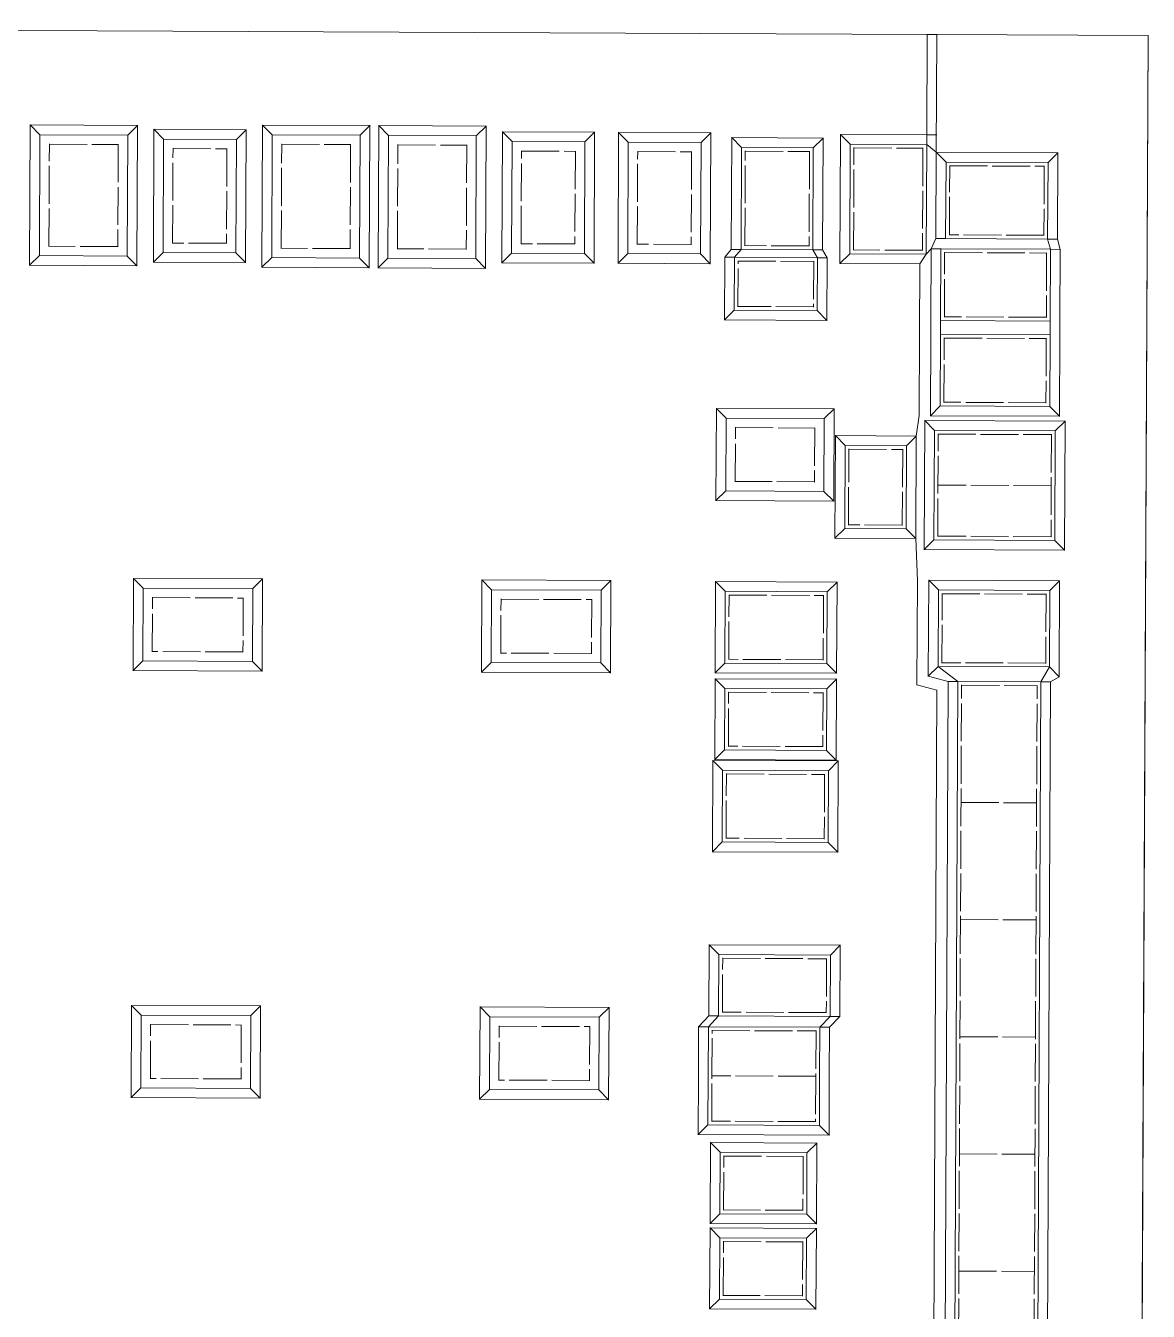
# Model space of a CAD drawing. Header units: metres. Extents: x 241585 to 241700, y 1156640 to 1156774.
# Drawn here: x 241640.2 to 241699.6, y 1156706 to 1156774 of the extents above; entities that cross this region are included whole.
import ezdxf

# ---------------------------------------------------------------- set-up
doc = ezdxf.new("R2010")
doc.units = ezdxf.units.M
doc.linetypes.add('DASHED', pattern=[2.25, 2, -0.25])
doc.layers.add('Velddata', color=7, linetype='Continuous')

# ---------------------------------------------------------------- blocks, each defined once
blk = doc.blocks.new('INVISIBLE')
at = {"color": 0, "linetype": 'Continuous', "lineweight": 9}
for p, q in [((-0.0125, 0), (0.0125, 0)), ((0, -0.0125), (0, 0.0125))]:
    blk.add_line(p, q, dxfattribs=at)

msp = doc.modelspace()

# ---------------------------------------------------------------- linework, layer by layer
at = {"layer": 'Velddata', "color": 1, "linetype": 'Continuous', "lineweight": 0}
for p, q in [((241687.937, 1156773.566, 29.43), (241640.003, 1156773.787, 29.43)), ((241687.913, 1156768.266, 29.43), (241687.937, 1156773.566, 29.43)), ((241687.937, 1156773.566, 29.43), (241688.447, 1156773.564, 28.23)), ((241688.418, 1156767.339, 28.23), (241688.447, 1156773.564, 28.23)), ((241688.447, 1156773.564, 28.23), (241699.627, 1156773.512, 28.23)), ((241699.627, 1156773.512, 28.23), (241699.2, 1156680.78, 28.23)), ((241687.91, 1156767.751, 28.4), (241687.913, 1156768.266, 29.43)), ((241687.913, 1156768.266, 29.43), (241688.423, 1156768.264, 28.23)), ((241687.91, 1156767.751, 28.4), (241688.418, 1156767.339, 28.23)), ((241687.884, 1156761.951, 28.4), (241687.541, 1156761.438, 29.43)), ((241687.524, 1156757.713, 29.43), (241687.541, 1156761.438, 29.43)), ((241687.504, 1156753.398, 29.43), (241687.524, 1156757.713, 29.43)), ((241687.504, 1156753.398, 29.43), (241687.354, 1156752.319, 29.43)), ((241687.414, 1156744.647, 29.43), (241687.329, 1156746.889, 29.43)), ((241687.389, 1156739.153, 29.43), (241687.414, 1156744.647, 29.43)), ((241688.437, 1156738.868, 29.43), (241687.389, 1156739.153, 29.43)), ((241688.258, 1156699.964, 29.43), (241688.437, 1156738.868, 29.43))]:
    msp.add_line(p, q, dxfattribs=at)
at = {"layer": 'Velddata', "color": 5, "linetype": 'Continuous', "lineweight": 0}
for p, q in [((241640.415, 1156761.355, 29.43), (241640.45, 1156768.785, 29.43)), ((241640.45, 1156768.785, 29.43), (241640.962, 1156768.268, 28.4)), ((241640.45, 1156768.785, 29.43), (241646.13, 1156768.759, 29.43)), ((241645.612, 1156768.246, 28.4), (241646.13, 1156768.759, 29.43)), ((241646.13, 1156768.759, 29.43), (241646.095, 1156761.329, 29.43)), ((241652.715, 1156761.248, 29.43), (241652.75, 1156768.778, 29.43)), ((241653.262, 1156768.261, 28.4), (241652.75, 1156768.778, 29.43)), ((241652.75, 1156768.778, 29.43), (241658.43, 1156768.752, 29.43)), ((241657.912, 1156768.24, 28.4), (241658.43, 1156768.752, 29.43)), ((241658.43, 1156768.752, 29.43), (241658.395, 1156761.222, 29.43)), ((241640.933, 1156761.868, 28.4), (241640.962, 1156768.268, 28.4)), ((241640.962, 1156768.268, 28.4), (241645.612, 1156768.246, 28.4)), ((241645.612, 1156768.246, 28.4), (241645.583, 1156761.846, 28.4)), ((241646.966, 1156761.525, 29.43), (241646.999, 1156768.555, 29.43)), ((241646.999, 1156768.555, 29.43), (241647.511, 1156768.037, 28.4)), ((241646.999, 1156768.555, 29.43), (241651.879, 1156768.532, 29.43)), ((241651.361, 1156768.02, 28.4), (241651.879, 1156768.532, 29.43)), ((241651.879, 1156768.532, 29.43), (241651.846, 1156761.502, 29.43)), ((241653.232, 1156761.761, 28.4), (241653.262, 1156768.261, 28.4)), ((241653.262, 1156768.261, 28.4), (241657.912, 1156768.24, 28.4)), ((241657.912, 1156768.24, 28.4), (241657.882, 1156761.74, 28.4)), ((241658.865, 1156761.22, 29.43), (241658.9, 1156768.75, 29.43)), ((241658.9, 1156768.75, 29.43), (241659.412, 1156768.233, 28.4)), ((241658.9, 1156768.75, 29.43), (241664.58, 1156768.724, 29.43)), ((241659.382, 1156761.733, 28.4), (241659.412, 1156768.233, 28.4)), ((241659.412, 1156768.233, 28.4), (241664.062, 1156768.211, 28.4)), ((241664.062, 1156768.211, 28.4), (241664.032, 1156761.711, 28.4)), ((241664.062, 1156768.211, 28.4), (241664.58, 1156768.724, 29.43)), ((241664.58, 1156768.724, 29.43), (241664.545, 1156761.194, 29.43)), ((241665.416, 1156761.49, 29.43), (241665.448, 1156768.42, 29.43)), ((241665.961, 1156767.902, 28.4), (241665.448, 1156768.42, 29.43)), ((241665.448, 1156768.42, 29.43), (241670.328, 1156768.397, 29.43)), ((241669.811, 1156767.885, 28.4), (241670.328, 1156768.397, 29.43)), ((241670.328, 1156768.397, 29.43), (241670.296, 1156761.467, 29.43)), ((241671.566, 1156761.462, 29.43), (241671.598, 1156768.391, 29.43)), ((241671.598, 1156768.391, 29.43), (241672.111, 1156767.874, 28.4)), ((241671.598, 1156768.391, 29.43), (241676.478, 1156768.369, 29.43)), ((241675.961, 1156767.856, 28.4), (241676.478, 1156768.369, 29.43)), ((241676.478, 1156768.369, 29.43), (241676.446, 1156761.439, 29.43)), ((241677.565, 1156762.199, 29.43), (241677.592, 1156768.114, 29.43)), ((241677.592, 1156768.114, 29.43), (241678.105, 1156767.597, 28.4)), ((241677.592, 1156768.114, 29.43), (241682.422, 1156768.092, 29.43)), ((241681.904, 1156767.579, 28.4), (241682.422, 1156768.092, 29.43)), ((241682.422, 1156768.092, 29.43), (241682.395, 1156762.177, 29.43)), ((241683.316, 1156761.457, 29.43), (241683.348, 1156768.287, 29.43)), ((241683.348, 1156768.287, 29.43), (241683.86, 1156767.77, 28.4)), ((241683.348, 1156768.287, 29.43), (241687.913, 1156768.266, 29.43)), ((241647.484, 1156762.037, 28.4), (241647.511, 1156768.037, 28.4)), ((241647.511, 1156768.037, 28.4), (241651.361, 1156768.02, 28.4)), ((241651.361, 1156768.02, 28.4), (241651.334, 1156762.02, 28.4)), ((241665.934, 1156762.003, 28.4), (241665.961, 1156767.902, 28.4)), ((241665.961, 1156767.902, 28.4), (241669.811, 1156767.885, 28.4)), ((241669.811, 1156767.885, 28.4), (241669.784, 1156761.985, 28.4)), ((241672.084, 1156761.974, 28.4), (241672.111, 1156767.874, 28.4)), ((241672.111, 1156767.874, 28.4), (241675.961, 1156767.856, 28.4)), ((241675.961, 1156767.856, 28.4), (241675.934, 1156761.956, 28.4)), ((241678.08, 1156762.197, 28.4), (241678.105, 1156767.597, 28.4)), ((241678.105, 1156767.597, 28.4), (241681.904, 1156767.579, 28.4)), ((241681.904, 1156767.579, 28.4), (241681.88, 1156762.179, 28.4)), ((241683.834, 1156761.97, 28.4), (241683.86, 1156767.77, 28.4)), ((241683.86, 1156767.77, 28.4), (241687.91, 1156767.751, 28.4)), ((241687.91, 1156767.751, 28.4), (241687.884, 1156761.951, 28.4)), ((241688.397, 1156762.774, 28.23), (241688.418, 1156767.339, 28.23)), ((241688.418, 1156767.339, 28.23), (241688.931, 1156766.822, 27.2)), ((241688.418, 1156767.339, 28.23), (241694.848, 1156767.309, 28.23)), ((241688.912, 1156762.772, 27.2), (241688.931, 1156766.822, 27.2)), ((241688.931, 1156766.822, 27.2), (241694.331, 1156766.797, 27.2)), ((241694.331, 1156766.797, 27.2), (241694.312, 1156762.747, 27.2)), ((241694.331, 1156766.797, 27.2), (241694.848, 1156767.309, 28.23)), ((241694.848, 1156767.309, 28.23), (241694.827, 1156762.744, 28.23)), ((241688.145, 1156762.23, 28.23), (241688.397, 1156762.774, 28.23)), ((241688.397, 1156762.774, 28.23), (241688.912, 1156762.772, 27.2)), ((241694.312, 1156762.747, 27.2), (241688.912, 1156762.772, 27.2)), ((241694.312, 1156762.747, 27.2), (241694.46, 1156762.201, 27.2)), ((241694.312, 1156762.747, 27.2), (241694.827, 1156762.744, 28.23)), ((241694.827, 1156762.744, 28.23), (241694.975, 1156762.199, 28.23)), ((241646.966, 1156761.525, 29.43), (241647.484, 1156762.037, 28.4)), ((241651.334, 1156762.02, 28.4), (241647.484, 1156762.037, 28.4)), ((241651.334, 1156762.02, 28.4), (241651.846, 1156761.502, 29.43)), ((241665.416, 1156761.49, 29.43), (241665.934, 1156762.003, 28.4)), ((241669.784, 1156761.985, 28.4), (241665.934, 1156762.003, 28.4)), ((241669.784, 1156761.985, 28.4), (241670.296, 1156761.467, 29.43)), ((241671.566, 1156761.462, 29.43), (241672.084, 1156761.974, 28.4)), ((241675.934, 1156761.956, 28.4), (241672.084, 1156761.974, 28.4)), ((241675.934, 1156761.956, 28.4), (241676.446, 1156761.439, 29.43)), ((241677.213, 1156761.781, 29.43), (241677.565, 1156762.199, 29.43)), ((241677.565, 1156762.199, 29.43), (241678.08, 1156762.197, 28.4)), ((241677.728, 1156761.778, 28.4), (241678.08, 1156762.197, 28.4)), ((241681.88, 1156762.179, 28.4), (241678.08, 1156762.197, 28.4)), ((241681.88, 1156762.179, 28.4), (241682.128, 1156761.758, 28.4)), ((241681.88, 1156762.179, 28.4), (241682.395, 1156762.177, 29.43)), ((241682.395, 1156762.177, 29.43), (241682.643, 1156761.756, 29.43)), ((241683.316, 1156761.457, 29.43), (241683.834, 1156761.97, 28.4)), ((241687.884, 1156761.951, 28.4), (241683.834, 1156761.97, 28.4)), ((241687.884, 1156761.951, 28.4), (241688.145, 1156762.23, 28.23)), ((241688.127, 1156758.43, 28.23), (241688.145, 1156762.23, 28.23)), ((241688.145, 1156762.23, 28.23), (241688.66, 1156762.228, 27.2)), ((241688.642, 1156758.428, 27.2), (241688.66, 1156762.228, 27.2)), ((241688.66, 1156762.228, 27.2), (241694.46, 1156762.201, 27.2)), ((241694.46, 1156762.201, 27.2), (241694.442, 1156758.401, 27.2)), ((241694.46, 1156762.201, 27.2), (241694.975, 1156762.199, 28.23)), ((241694.975, 1156762.199, 28.23), (241694.957, 1156758.399, 28.23)), ((241640.415, 1156761.355, 29.43), (241640.933, 1156761.868, 28.4)), ((241646.095, 1156761.329, 29.43), (241640.415, 1156761.355, 29.43)), ((241645.583, 1156761.846, 28.4), (241640.933, 1156761.868, 28.4)), ((241645.583, 1156761.846, 28.4), (241646.095, 1156761.329, 29.43)), ((241651.846, 1156761.502, 29.43), (241646.966, 1156761.525, 29.43)), ((241652.715, 1156761.248, 29.43), (241653.232, 1156761.761, 28.4)), ((241657.882, 1156761.74, 28.4), (241653.232, 1156761.761, 28.4)), ((241658.395, 1156761.222, 29.43), (241657.882, 1156761.74, 28.4)), ((241658.865, 1156761.22, 29.43), (241659.382, 1156761.733, 28.4)), ((241664.032, 1156761.711, 28.4), (241659.382, 1156761.733, 28.4)), ((241664.032, 1156761.711, 28.4), (241664.545, 1156761.194, 29.43)), ((241670.296, 1156761.467, 29.43), (241665.416, 1156761.49, 29.43)), ((241676.446, 1156761.439, 29.43), (241671.566, 1156761.462, 29.43)), ((241677.197, 1156758.466, 29.43), (241677.213, 1156761.781, 29.43)), ((241677.213, 1156761.781, 29.43), (241677.728, 1156761.778, 28.4)), ((241677.715, 1156758.978, 28.4), (241677.728, 1156761.778, 28.4)), ((241677.728, 1156761.778, 28.4), (241682.128, 1156761.758, 28.4)), ((241682.128, 1156761.758, 28.4), (241682.115, 1156758.958, 28.4)), ((241682.128, 1156761.758, 28.4), (241682.643, 1156761.756, 29.43)), ((241682.643, 1156761.756, 29.43), (241682.627, 1156758.441, 29.43)), ((241687.541, 1156761.438, 29.43), (241683.316, 1156761.457, 29.43)), ((241658.395, 1156761.222, 29.43), (241652.715, 1156761.248, 29.43)), ((241664.545, 1156761.194, 29.43), (241658.865, 1156761.22, 29.43)), ((241677.197, 1156758.466, 29.43), (241677.715, 1156758.978, 28.4)), ((241682.115, 1156758.958, 28.4), (241677.715, 1156758.978, 28.4)), ((241682.115, 1156758.958, 28.4), (241682.627, 1156758.441, 29.43)), ((241682.627, 1156758.441, 29.43), (241677.197, 1156758.466, 29.43)), ((241688.127, 1156758.43, 28.23), (241688.124, 1156757.71, 28.23)), ((241688.642, 1156758.428, 27.2), (241688.639, 1156757.708, 27.2)), ((241694.442, 1156758.401, 27.2), (241688.642, 1156758.428, 27.2)), ((241694.442, 1156758.401, 27.2), (241694.439, 1156757.681, 27.2)), ((241694.954, 1156757.679, 28.23), (241694.957, 1156758.399, 28.23)), ((241688.104, 1156753.395, 28.23), (241688.124, 1156757.71, 28.23)), ((241688.622, 1156753.908, 27.2), (241688.639, 1156757.708, 27.2)), ((241688.639, 1156757.708, 27.2), (241694.439, 1156757.681, 27.2)), ((241694.439, 1156757.681, 27.2), (241694.422, 1156753.881, 27.2)), ((241694.954, 1156757.679, 28.23), (241694.934, 1156753.364, 28.23)), ((241676.753, 1156748.903, 29.43), (241676.776, 1156753.782, 29.43)), ((241677.289, 1156753.265, 28.4), (241676.776, 1156753.782, 29.43)), ((241676.776, 1156753.782, 29.43), (241683.006, 1156753.754, 29.43)), ((241688.104, 1156753.395, 28.23), (241688.622, 1156753.908, 27.2)), ((241694.422, 1156753.881, 27.2), (241688.622, 1156753.908, 27.2)), ((241694.934, 1156753.364, 28.23), (241694.422, 1156753.881, 27.2)), ((241677.271, 1156749.415, 28.4), (241677.289, 1156753.265, 28.4)), ((241677.289, 1156753.265, 28.4), (241682.488, 1156753.241, 28.4)), ((241682.488, 1156753.241, 28.4), (241682.471, 1156749.391, 28.4)), ((241683.006, 1156753.754, 29.43), (241682.488, 1156753.241, 28.4)), ((241683.006, 1156753.754, 29.43), (241682.983, 1156748.874, 29.43)), ((241687.772, 1156746.307, 28.23), (241687.803, 1156753.137, 28.23)), ((241688.316, 1156752.619, 27.2), (241687.803, 1156753.137, 28.23)), ((241687.803, 1156753.137, 28.23), (241695.233, 1156753.103, 28.23)), ((241694.934, 1156753.364, 28.23), (241688.104, 1156753.395, 28.23)), ((241694.716, 1156752.59, 27.2), (241695.233, 1156753.103, 28.23)), ((241695.233, 1156753.103, 28.23), (241695.202, 1156746.273, 28.23)), ((241688.289, 1156746.819, 27.2), (241688.316, 1156752.619, 27.2)), ((241688.316, 1156752.619, 27.2), (241694.716, 1156752.59, 27.2)), ((241694.716, 1156752.59, 27.2), (241694.689, 1156746.79, 27.2)), ((241683.049, 1156746.909, 29.43), (241683.074, 1156752.338, 29.43)), ((241683.074, 1156752.338, 29.43), (241683.587, 1156751.821, 28.4)), ((241683.074, 1156752.338, 29.43), (241687.354, 1156752.319, 29.43)), ((241683.567, 1156747.421, 28.4), (241683.587, 1156751.821, 28.4)), ((241683.587, 1156751.821, 28.4), (241686.837, 1156751.806, 28.4)), ((241686.837, 1156751.806, 28.4), (241686.817, 1156747.406, 28.4)), ((241686.837, 1156751.806, 28.4), (241687.354, 1156752.319, 29.43)), ((241687.354, 1156752.319, 29.43), (241687.329, 1156746.889, 29.43)), ((241676.753, 1156748.903, 29.43), (241677.271, 1156749.415, 28.4)), ((241682.471, 1156749.391, 28.4), (241677.271, 1156749.415, 28.4)), ((241682.471, 1156749.391, 28.4), (241682.983, 1156748.874, 29.43)), ((241682.983, 1156748.874, 29.43), (241676.753, 1156748.903, 29.43)), ((241683.049, 1156746.909, 29.43), (241683.567, 1156747.421, 28.4)), ((241686.817, 1156747.406, 28.4), (241683.567, 1156747.421, 28.4)), ((241686.817, 1156747.406, 28.4), (241687.329, 1156746.889, 29.43)), ((241687.329, 1156746.889, 29.43), (241683.049, 1156746.909, 29.43)), ((241687.772, 1156746.307, 28.23), (241688.289, 1156746.819, 27.2)), ((241695.202, 1156746.273, 28.23), (241687.772, 1156746.307, 28.23)), ((241694.689, 1156746.79, 27.2), (241688.289, 1156746.819, 27.2)), ((241694.689, 1156746.79, 27.2), (241695.202, 1156746.273, 28.23)), ((241645.892, 1156739.905, 29.43), (241645.914, 1156744.784, 29.43)), ((241645.914, 1156744.784, 29.43), (241646.427, 1156744.267, 28.4)), ((241645.914, 1156744.784, 29.43), (241652.744, 1156744.753, 29.43)), ((241646.409, 1156740.417, 28.4), (241646.427, 1156744.267, 28.4)), ((241646.427, 1156744.267, 28.4), (241652.227, 1156744.24, 28.4)), ((241652.227, 1156744.24, 28.4), (241652.744, 1156744.753, 29.43)), ((241652.744, 1156744.753, 29.43), (241652.722, 1156739.873, 29.43)), ((241664.341, 1156739.82, 29.43), (241664.364, 1156744.7, 29.43)), ((241664.364, 1156744.7, 29.43), (241664.877, 1156744.182, 28.4)), ((241664.364, 1156744.7, 29.43), (241671.194, 1156744.668, 29.43)), ((241670.677, 1156744.155, 28.4), (241671.194, 1156744.668, 29.43)), ((241671.194, 1156744.668, 29.43), (241671.171, 1156739.788, 29.43)), ((241676.711, 1156739.788, 29.43), (241676.734, 1156744.618, 29.43)), ((241677.246, 1156744.1, 28.4), (241676.734, 1156744.618, 29.43)), ((241676.734, 1156744.618, 29.43), (241683.164, 1156744.588, 29.43)), ((241682.646, 1156744.075, 28.4), (241683.164, 1156744.588, 29.43)), ((241683.164, 1156744.588, 29.43), (241683.141, 1156739.758, 29.43)), ((241687.991, 1156739.611, 28.23), (241688.014, 1156744.691, 28.23)), ((241688.527, 1156744.173, 27.2), (241688.014, 1156744.691, 28.23)), ((241688.014, 1156744.691, 28.23), (241694.944, 1156744.659, 28.23)), ((241694.427, 1156744.146, 27.2), (241694.944, 1156744.659, 28.23)), ((241694.944, 1156744.659, 28.23), (241694.921, 1156739.579, 28.23)), ((241652.227, 1156744.24, 28.4), (241652.209, 1156740.39, 28.4)), ((241664.859, 1156740.332, 28.4), (241664.877, 1156744.182, 28.4)), ((241664.877, 1156744.182, 28.4), (241670.677, 1156744.155, 28.4)), ((241670.677, 1156744.155, 28.4), (241670.659, 1156740.306, 28.4)), ((241677.229, 1156740.3, 28.4), (241677.246, 1156744.1, 28.4)), ((241677.246, 1156744.1, 28.4), (241682.646, 1156744.075, 28.4)), ((241682.646, 1156744.075, 28.4), (241682.629, 1156740.275, 28.4)), ((241688.508, 1156740.123, 27.2), (241688.527, 1156744.173, 27.2)), ((241688.527, 1156744.173, 27.2), (241694.427, 1156744.146, 27.2)), ((241694.427, 1156744.146, 27.2), (241694.408, 1156740.096, 27.2)), ((241645.892, 1156739.905, 29.43), (241646.409, 1156740.417, 28.4)), ((241652.209, 1156740.39, 28.4), (241646.409, 1156740.417, 28.4)), ((241652.209, 1156740.39, 28.4), (241652.722, 1156739.873, 29.43)), ((241664.341, 1156739.82, 29.43), (241664.859, 1156740.332, 28.4)), ((241670.659, 1156740.306, 28.4), (241664.859, 1156740.332, 28.4)), ((241670.659, 1156740.306, 28.4), (241671.171, 1156739.788, 29.43)), ((241676.711, 1156739.788, 29.43), (241677.229, 1156740.3, 28.4)), ((241682.629, 1156740.275, 28.4), (241677.229, 1156740.3, 28.4)), ((241682.629, 1156740.275, 28.4), (241683.141, 1156739.758, 29.43)), ((241652.722, 1156739.873, 29.43), (241645.892, 1156739.905, 29.43)), ((241671.171, 1156739.788, 29.43), (241664.341, 1156739.82, 29.43)), ((241683.141, 1156739.758, 29.43), (241676.711, 1156739.788, 29.43)), ((241687.991, 1156739.611, 28.23), (241688.508, 1156740.123, 27.2)), ((241687.991, 1156739.611, 28.23), (241689.039, 1156739.326, 28.23)), ((241694.408, 1156740.096, 27.2), (241688.508, 1156740.123, 27.2)), ((241688.508, 1156740.123, 27.2), (241689.554, 1156739.324, 27.2)), ((241693.954, 1156739.303, 27.2), (241694.408, 1156740.096, 27.2)), ((241694.408, 1156740.096, 27.2), (241694.921, 1156739.579, 28.23)), ((241694.469, 1156739.301, 28.23), (241694.921, 1156739.579, 28.23)), ((241676.69, 1156735.193, 29.43), (241676.71, 1156739.473, 29.43)), ((241677.223, 1156738.955, 28.4), (241676.71, 1156739.473, 29.43)), ((241676.71, 1156739.473, 29.43), (241683.14, 1156739.443, 29.43)), ((241677.208, 1156735.705, 28.4), (241677.223, 1156738.955, 28.4)), ((241677.223, 1156738.955, 28.4), (241682.623, 1156738.93, 28.4)), ((241682.623, 1156738.93, 28.4), (241682.608, 1156735.68, 28.4)), ((241682.623, 1156738.93, 28.4), (241683.14, 1156739.443, 29.43)), ((241683.14, 1156739.443, 29.43), (241683.12, 1156735.163, 29.43)), ((241688.835, 1156694.956, 28.23), (241689.039, 1156739.326, 28.23)), ((241689.039, 1156739.326, 28.23), (241689.554, 1156739.324, 27.2)), ((241689.353, 1156695.469, 27.2), (241689.554, 1156739.324, 27.2)), ((241689.554, 1156739.324, 27.2), (241693.954, 1156739.303, 27.2)), ((241693.954, 1156739.303, 27.2), (241693.752, 1156695.449, 27.2)), ((241693.954, 1156739.303, 27.2), (241694.469, 1156739.301, 28.23)), ((241694.469, 1156739.301, 28.23), (241694.265, 1156694.931, 28.23)), ((241676.69, 1156735.193, 29.43), (241677.208, 1156735.705, 28.4)), ((241682.608, 1156735.68, 28.4), (241677.208, 1156735.705, 28.4)), ((241682.608, 1156735.68, 28.4), (241683.12, 1156735.163, 29.43)), ((241676.568, 1156730.318, 29.43), (241676.59, 1156735.148, 29.43)), ((241677.103, 1156734.631, 28.4), (241676.59, 1156735.148, 29.43)), ((241676.59, 1156735.148, 29.43), (241683.22, 1156735.118, 29.43)), ((241683.12, 1156735.163, 29.43), (241676.69, 1156735.193, 29.43)), ((241682.703, 1156734.605, 28.4), (241683.22, 1156735.118, 29.43)), ((241683.22, 1156735.118, 29.43), (241683.198, 1156730.288, 29.43)), ((241677.085, 1156730.831, 28.4), (241677.103, 1156734.631, 28.4)), ((241677.103, 1156734.631, 28.4), (241682.703, 1156734.605, 28.4)), ((241682.703, 1156734.605, 28.4), (241682.685, 1156730.805, 28.4)), ((241676.568, 1156730.318, 29.43), (241677.085, 1156730.831, 28.4)), ((241682.685, 1156730.805, 28.4), (241677.085, 1156730.831, 28.4)), ((241682.685, 1156730.805, 28.4), (241683.198, 1156730.288, 29.43)), ((241683.198, 1156730.288, 29.43), (241676.568, 1156730.318, 29.43)), ((241676.378, 1156721.629, 29.43), (241676.395, 1156725.394, 29.43)), ((241676.395, 1156725.394, 29.43), (241676.908, 1156724.877, 28.4)), ((241676.395, 1156725.394, 29.43), (241683.325, 1156725.362, 29.43)), ((241682.808, 1156724.849, 28.4), (241683.325, 1156725.362, 29.43)), ((241683.325, 1156725.362, 29.43), (241683.308, 1156721.597, 29.43)), ((241676.893, 1156721.627, 28.4), (241676.908, 1156724.877, 28.4)), ((241676.908, 1156724.877, 28.4), (241682.808, 1156724.849, 28.4)), ((241682.808, 1156724.849, 28.4), (241682.793, 1156721.599, 28.4)), ((241645.788, 1156717.305, 29.43), (241645.81, 1156722.185, 29.43)), ((241645.81, 1156722.185, 29.43), (241646.323, 1156721.667, 28.4)), ((241645.81, 1156722.185, 29.43), (241652.64, 1156722.153, 29.43)), ((241652.123, 1156721.641, 28.4), (241652.64, 1156722.153, 29.43)), ((241652.64, 1156722.153, 29.43), (241652.618, 1156717.273, 29.43)), ((241664.237, 1156717.22, 29.43), (241664.26, 1156722.1, 29.43)), ((241664.26, 1156722.1, 29.43), (241664.773, 1156721.582, 28.4)), ((241664.26, 1156722.1, 29.43), (241671.09, 1156722.068, 29.43)), ((241670.572, 1156721.556, 28.4), (241671.09, 1156722.068, 29.43)), ((241671.09, 1156722.068, 29.43), (241671.067, 1156717.188, 29.43)), ((241646.305, 1156717.817, 28.4), (241646.323, 1156721.667, 28.4)), ((241646.323, 1156721.667, 28.4), (241652.123, 1156721.641, 28.4)), ((241652.123, 1156721.641, 28.4), (241652.105, 1156717.791, 28.4)), ((241664.755, 1156717.732, 28.4), (241664.773, 1156721.582, 28.4)), ((241664.773, 1156721.582, 28.4), (241670.572, 1156721.556, 28.4)), ((241670.572, 1156721.556, 28.4), (241670.555, 1156717.706, 28.4)), ((241675.835, 1156721.056, 29.43), (241676.378, 1156721.629, 29.43)), ((241676.35, 1156721.054, 28.4), (241676.893, 1156721.627, 28.4)), ((241676.893, 1156721.627, 28.4), (241676.378, 1156721.629, 29.43)), ((241682.793, 1156721.599, 28.4), (241676.893, 1156721.627, 28.4)), ((241682.25, 1156721.027, 28.4), (241682.793, 1156721.599, 28.4)), ((241682.765, 1156721.025, 29.43), (241683.308, 1156721.597, 29.43)), ((241682.793, 1156721.599, 28.4), (241683.308, 1156721.597, 29.43)), ((241675.823, 1156718.457, 29.43), (241675.835, 1156721.056, 29.43)), ((241676.35, 1156721.054, 28.4), (241675.835, 1156721.056, 29.43)), ((241676.338, 1156718.454, 28.4), (241676.35, 1156721.054, 28.4)), ((241676.35, 1156721.054, 28.4), (241682.25, 1156721.027, 28.4)), ((241682.25, 1156721.027, 28.4), (241682.238, 1156718.427, 28.4)), ((241682.25, 1156721.027, 28.4), (241682.765, 1156721.025, 29.43)), ((241682.765, 1156721.025, 29.43), (241682.753, 1156718.425, 29.43)), ((241675.809, 1156715.342, 29.43), (241675.823, 1156718.457, 29.43)), ((241676.326, 1156715.854, 28.4), (241676.338, 1156718.454, 28.4)), ((241682.238, 1156718.427, 28.4), (241682.226, 1156715.827, 28.4)), ((241682.753, 1156718.425, 29.43), (241682.739, 1156715.31, 29.43)), ((241645.788, 1156717.305, 29.43), (241646.305, 1156717.817, 28.4)), ((241652.105, 1156717.791, 28.4), (241646.305, 1156717.817, 28.4)), ((241652.105, 1156717.791, 28.4), (241652.618, 1156717.273, 29.43)), ((241664.237, 1156717.22, 29.43), (241664.755, 1156717.732, 28.4)), ((241670.555, 1156717.706, 28.4), (241664.755, 1156717.732, 28.4)), ((241652.618, 1156717.273, 29.43), (241645.788, 1156717.305, 29.43)), ((241671.067, 1156717.188, 29.43), (241664.237, 1156717.22, 29.43)), ((241670.555, 1156717.706, 28.4), (241671.067, 1156717.188, 29.43)), ((241675.809, 1156715.342, 29.43), (241676.326, 1156715.854, 28.4)), ((241682.226, 1156715.827, 28.4), (241676.326, 1156715.854, 28.4)), ((241682.739, 1156715.31, 29.43), (241682.226, 1156715.827, 28.4)), ((241682.739, 1156715.31, 29.43), (241675.809, 1156715.342, 29.43)), ((241676.437, 1156710.644, 29.43), (241676.457, 1156714.924, 29.43)), ((241676.97, 1156714.406, 28.4), (241676.457, 1156714.924, 29.43)), ((241676.457, 1156714.924, 29.43), (241682.087, 1156714.898, 29.43)), ((241676.955, 1156711.156, 28.4), (241676.97, 1156714.406, 28.4)), ((241676.97, 1156714.406, 28.4), (241681.57, 1156714.385, 28.4)), ((241681.57, 1156714.385, 28.4), (241681.555, 1156711.135, 28.4)), ((241681.57, 1156714.385, 28.4), (241682.087, 1156714.898, 29.43)), ((241682.087, 1156714.898, 29.43), (241682.067, 1156710.618, 29.43)), ((241676.437, 1156710.644, 29.43), (241676.955, 1156711.156, 28.4)), ((241681.555, 1156711.135, 28.4), (241676.955, 1156711.156, 28.4)), ((241681.555, 1156711.135, 28.4), (241682.067, 1156710.618, 29.43)), ((241676.416, 1156706.124, 29.43), (241676.436, 1156710.404, 29.43)), ((241676.949, 1156709.886, 28.4), (241676.436, 1156710.404, 29.43)), ((241676.436, 1156710.404, 29.43), (241682.066, 1156710.378, 29.43)), ((241682.067, 1156710.618, 29.43), (241676.437, 1156710.644, 29.43)), ((241682.066, 1156710.378, 29.43), (241681.549, 1156709.865, 28.4)), ((241682.066, 1156710.378, 29.43), (241682.046, 1156706.098, 29.43)), ((241676.934, 1156706.636, 28.4), (241676.949, 1156709.886, 28.4)), ((241676.949, 1156709.886, 28.4), (241681.549, 1156709.865, 28.4)), ((241681.549, 1156709.865, 28.4), (241681.534, 1156706.615, 28.4)), ((241676.416, 1156706.124, 29.43), (241676.934, 1156706.636, 28.4)), ((241681.534, 1156706.615, 28.4), (241676.934, 1156706.636, 28.4)), ((241681.534, 1156706.615, 28.4), (241682.046, 1156706.098, 29.43)), ((241682.046, 1156706.098, 29.43), (241676.416, 1156706.124, 29.43))]:
    msp.add_line(p, q, dxfattribs=at)
at = {"layer": 'Velddata', "color": 6, "linetype": 'DASHED', "lineweight": 0}
for p, q in [((241641.435, 1156762.365, 28.4), (241641.46, 1156767.765, 28.4)), ((241641.46, 1156767.765, 28.4), (241645.11, 1156767.748, 28.4)), ((241645.11, 1156767.748, 28.4), (241645.085, 1156762.348, 28.4)), ((241647.986, 1156762.535, 28.4), (241648.009, 1156767.535, 28.4)), ((241648.009, 1156767.535, 28.4), (241650.859, 1156767.522, 28.4)), ((241650.859, 1156767.522, 28.4), (241650.836, 1156762.522, 28.4)), ((241653.735, 1156762.259, 28.4), (241653.76, 1156767.759, 28.4)), ((241653.76, 1156767.759, 28.4), (241657.41, 1156767.742, 28.4)), ((241657.41, 1156767.742, 28.4), (241657.385, 1156762.242, 28.4)), ((241659.885, 1156762.23, 28.4), (241659.91, 1156767.73, 28.4)), ((241659.91, 1156767.73, 28.4), (241663.56, 1156767.713, 28.4)), ((241663.56, 1156767.713, 28.4), (241663.535, 1156762.214, 28.4)), ((241666.436, 1156762.5, 28.4), (241666.458, 1156767.4, 28.4)), ((241666.458, 1156767.4, 28.4), (241669.308, 1156767.387, 28.4)), ((241678.281, 1156762.396, 28.4), (241678.304, 1156767.396, 28.4)), ((241678.304, 1156767.396, 28.4), (241681.704, 1156767.38, 28.4)), ((241684.035, 1156762.169, 28.4), (241684.059, 1156767.569, 28.4)), ((241684.059, 1156767.569, 28.4), (241687.709, 1156767.552, 28.4)), ((241687.709, 1156767.552, 28.4), (241687.685, 1156762.152, 28.4)), ((241669.308, 1156767.387, 28.4), (241669.286, 1156762.487, 28.4)), ((241672.586, 1156762.472, 28.4), (241672.608, 1156767.372, 28.4)), ((241672.608, 1156767.372, 28.4), (241675.458, 1156767.359, 28.4)), ((241675.458, 1156767.359, 28.4), (241675.436, 1156762.459, 28.4)), ((241681.704, 1156767.38, 28.4), (241681.681, 1156762.38, 28.4)), ((241689.113, 1156762.971, 27.2), (241689.13, 1156766.621, 27.2)), ((241689.13, 1156766.621, 27.2), (241694.13, 1156766.598, 27.2)), ((241694.13, 1156766.598, 27.2), (241694.113, 1156762.948, 27.2)), ((241694.113, 1156762.948, 27.2), (241689.113, 1156762.971, 27.2)), ((241645.085, 1156762.348, 28.4), (241641.435, 1156762.365, 28.4)), ((241650.836, 1156762.522, 28.4), (241647.986, 1156762.535, 28.4)), ((241657.385, 1156762.242, 28.4), (241653.735, 1156762.259, 28.4)), ((241663.535, 1156762.214, 28.4), (241659.885, 1156762.23, 28.4)), ((241669.286, 1156762.487, 28.4), (241666.436, 1156762.5, 28.4)), ((241675.436, 1156762.459, 28.4), (241672.586, 1156762.472, 28.4)), ((241681.681, 1156762.38, 28.4), (241678.281, 1156762.396, 28.4)), ((241687.685, 1156762.152, 28.4), (241684.035, 1156762.169, 28.4)), ((241688.843, 1156758.627, 27.2), (241688.859, 1156762.027, 27.2)), ((241688.859, 1156762.027, 27.2), (241694.259, 1156762.002, 27.2)), ((241694.259, 1156762.002, 27.2), (241694.243, 1156758.602, 27.2)), ((241677.916, 1156759.177, 28.4), (241677.927, 1156761.577, 28.4)), ((241677.927, 1156761.577, 28.4), (241681.927, 1156761.559, 28.4)), ((241681.927, 1156761.559, 28.4), (241681.916, 1156759.159, 28.4)), ((241681.916, 1156759.159, 28.4), (241677.916, 1156759.177, 28.4)), ((241694.243, 1156758.602, 27.2), (241688.843, 1156758.627, 27.2)), ((241688.823, 1156754.107, 27.2), (241688.838, 1156757.507, 27.2)), ((241688.838, 1156757.507, 27.2), (241694.238, 1156757.482, 27.2)), ((241694.238, 1156757.482, 27.2), (241694.222, 1156754.082, 27.2)), ((241694.222, 1156754.082, 27.2), (241688.823, 1156754.107, 27.2)), ((241677.773, 1156749.913, 28.4), (241677.786, 1156752.763, 28.4)), ((241677.786, 1156752.763, 28.4), (241681.986, 1156752.743, 28.4)), ((241681.986, 1156752.743, 28.4), (241681.973, 1156749.894, 28.4)), ((241688.49, 1156747.018, 27.2), (241688.515, 1156752.418, 27.2)), ((241688.515, 1156752.418, 27.2), (241694.515, 1156752.391, 27.2)), ((241694.515, 1156752.391, 27.2), (241694.49, 1156746.991, 27.2)), ((241683.768, 1156747.62, 28.4), (241683.786, 1156751.62, 28.4)), ((241683.786, 1156751.62, 28.4), (241686.636, 1156751.607, 28.4)), ((241686.636, 1156751.607, 28.4), (241686.618, 1156747.607, 28.4)), ((241681.973, 1156749.894, 28.4), (241677.773, 1156749.913, 28.4)), ((241694.502, 1156749.691, 27.2), (241688.502, 1156749.718, 27.2)), ((241686.618, 1156747.607, 28.4), (241683.768, 1156747.62, 28.4)), ((241694.49, 1156746.991, 27.2), (241688.49, 1156747.018, 27.2)), ((241646.911, 1156740.915, 28.4), (241646.924, 1156743.765, 28.4)), ((241646.924, 1156743.765, 28.4), (241651.724, 1156743.743, 28.4)), ((241651.724, 1156743.743, 28.4), (241651.711, 1156740.893, 28.4)), ((241665.361, 1156740.83, 28.4), (241665.374, 1156743.68, 28.4)), ((241665.374, 1156743.68, 28.4), (241670.174, 1156743.658, 28.4)), ((241670.174, 1156743.658, 28.4), (241670.161, 1156740.808, 28.4)), ((241677.43, 1156740.499, 28.4), (241677.445, 1156743.899, 28.4)), ((241677.445, 1156743.899, 28.4), (241682.445, 1156743.876, 28.4)), ((241682.445, 1156743.876, 28.4), (241682.43, 1156740.476, 28.4)), ((241688.709, 1156740.322, 27.2), (241688.726, 1156743.972, 27.2)), ((241688.726, 1156743.972, 27.2), (241694.226, 1156743.947, 27.2)), ((241694.226, 1156743.947, 27.2), (241694.209, 1156740.297, 27.2)), ((241651.711, 1156740.893, 28.4), (241646.911, 1156740.915, 28.4)), ((241670.161, 1156740.808, 28.4), (241665.361, 1156740.83, 28.4)), ((241682.43, 1156740.476, 28.4), (241677.43, 1156740.499, 28.4)), ((241694.209, 1156740.297, 27.2), (241688.709, 1156740.322, 27.2)), ((241689.553, 1156695.668, 27.2), (241689.754, 1156739.123, 27.2)), ((241689.754, 1156739.123, 27.2), (241693.754, 1156739.104, 27.2)), ((241693.553, 1156695.65, 27.2), (241693.754, 1156739.104, 27.2)), ((241677.409, 1156735.904, 28.4), (241677.422, 1156738.754, 28.4)), ((241677.422, 1156738.754, 28.4), (241682.422, 1156738.731, 28.4)), ((241682.422, 1156738.731, 28.4), (241682.409, 1156735.881, 28.4)), ((241682.409, 1156735.881, 28.4), (241677.409, 1156735.904, 28.4)), ((241677.286, 1156731.03, 28.4), (241677.302, 1156734.43, 28.4)), ((241677.302, 1156734.43, 28.4), (241682.502, 1156734.406, 28.4)), ((241682.502, 1156734.406, 28.4), (241682.486, 1156731.006, 28.4)), ((241689.725, 1156732.923, 27.2), (241693.725, 1156732.904, 27.2)), ((241682.486, 1156731.006, 28.4), (241677.286, 1156731.03, 28.4)), ((241689.696, 1156726.723, 27.2), (241693.696, 1156726.704, 27.2)), ((241677.094, 1156721.826, 28.4), (241677.107, 1156724.676, 28.4)), ((241677.107, 1156724.676, 28.4), (241682.607, 1156724.65, 28.4)), ((241682.607, 1156724.65, 28.4), (241682.594, 1156721.8, 28.4)), ((241682.594, 1156721.8, 28.4), (241677.094, 1156721.826, 28.4)), ((241646.807, 1156718.315, 28.4), (241646.82, 1156721.165, 28.4)), ((241646.82, 1156721.165, 28.4), (241651.62, 1156721.143, 28.4)), ((241651.62, 1156721.143, 28.4), (241651.607, 1156718.293, 28.4)), ((241665.257, 1156718.23, 28.4), (241665.27, 1156721.08, 28.4)), ((241665.27, 1156721.08, 28.4), (241670.07, 1156721.058, 28.4)), ((241670.07, 1156721.058, 28.4), (241670.057, 1156718.208, 28.4)), ((241676.538, 1156718.453, 28.4), (241676.549, 1156720.853, 28.4)), ((241676.549, 1156720.853, 28.4), (241682.049, 1156720.828, 28.4)), ((241682.049, 1156720.828, 28.4), (241682.038, 1156718.428, 28.4)), ((241689.668, 1156720.523, 27.2), (241693.668, 1156720.504, 27.2)), ((241676.527, 1156716.053, 28.4), (241676.538, 1156718.453, 28.4)), ((241682.038, 1156718.428, 28.4), (241676.538, 1156718.453, 28.4)), ((241682.038, 1156718.428, 28.4), (241682.027, 1156716.028, 28.4)), ((241651.607, 1156718.293, 28.4), (241646.807, 1156718.315, 28.4)), ((241670.057, 1156718.208, 28.4), (241665.257, 1156718.23, 28.4)), ((241682.027, 1156716.028, 28.4), (241676.527, 1156716.053, 28.4)), ((241689.639, 1156714.323, 27.2), (241693.639, 1156714.304, 27.2)), ((241677.156, 1156711.355, 28.4), (241677.169, 1156714.205, 28.4)), ((241677.169, 1156714.205, 28.4), (241681.369, 1156714.186, 28.4)), ((241681.369, 1156714.186, 28.4), (241681.356, 1156711.336, 28.4)), ((241681.356, 1156711.336, 28.4), (241677.156, 1156711.355, 28.4)), ((241677.135, 1156706.835, 28.4), (241677.148, 1156709.685, 28.4)), ((241677.148, 1156709.685, 28.4), (241681.348, 1156709.666, 28.4)), ((241681.348, 1156709.666, 28.4), (241681.335, 1156706.816, 28.4)), ((241689.611, 1156708.123, 27.2), (241693.611, 1156708.104, 27.2)), ((241681.335, 1156706.816, 28.4), (241677.135, 1156706.835, 28.4))]:
    msp.add_line(p, q, dxfattribs=at)
at = {"layer": 'Velddata', "color": 7, "linetype": 'Continuous', "lineweight": 5}
msp.add_polyline3d([(241585.848, 1156774.036, 29.43), (241640.003, 1156773.787, 29.43), (241687.937, 1156773.566, 29.43), (241688.447, 1156773.564, 29.43), (241699.627, 1156773.512, 29.43), (241699.2, 1156680.78, 29.43), (241585.229, 1156639.644, 29.43), (241585.302, 1156655.388, 29.43), (241585.305, 1156655.988, 29.43), (241585.484, 1156694.982, 29.43), (241585.848, 1156774.036, 29.43)], close=True, dxfattribs=at)

# ---------------------------------------------------------------- block references
at = {"layer": 'Velddata', "color": 1, "linetype": 'Continuous', "lineweight": 9}
for p in [(241687.937, 1156773.566, 29.43), (241688.447, 1156773.564, 28.23), (241699.627, 1156773.512, 28.23), (241688.423, 1156768.264, 28.23), (241688.145, 1156762.23, 28.23), (241687.524, 1156757.713, 29.43), (241687.504, 1156753.398, 29.43), (241687.414, 1156744.647, 29.43), (241687.389, 1156739.153, 29.43), (241688.437, 1156738.868, 29.43)]:
    msp.add_blockref('INVISIBLE', p, dxfattribs=at)
at = {"layer": 'Velddata', "color": 5, "linetype": 'Continuous', "lineweight": 9}
for p in [(241640.45, 1156768.785, 29.43), (241646.13, 1156768.759, 29.43), (241652.75, 1156768.778, 29.43), (241658.43, 1156768.752, 29.43), (241658.9, 1156768.75, 29.43), (241640.962, 1156768.268, 28.4), (241645.612, 1156768.246, 28.4), (241646.999, 1156768.555, 29.43), (241651.879, 1156768.532, 29.43), (241653.262, 1156768.261, 28.4), (241657.912, 1156768.24, 28.4), (241659.412, 1156768.233, 28.4), (241664.062, 1156768.211, 28.4), (241664.58, 1156768.724, 29.43), (241665.448, 1156768.42, 29.43), (241670.328, 1156768.397, 29.43), (241671.598, 1156768.391, 29.43), (241676.478, 1156768.369, 29.43), (241677.592, 1156768.114, 29.43), (241682.422, 1156768.092, 29.43), (241683.348, 1156768.287, 29.43), (241687.913, 1156768.266, 29.43), (241647.511, 1156768.037, 28.4), (241651.361, 1156768.02, 28.4), (241665.961, 1156767.902, 28.4), (241669.811, 1156767.885, 28.4), (241672.111, 1156767.874, 28.4), (241675.961, 1156767.856, 28.4), (241678.105, 1156767.597, 28.4), (241681.904, 1156767.579, 28.4), (241683.86, 1156767.77, 28.4), (241687.91, 1156767.751, 28.4), (241688.418, 1156767.339, 28.23), (241688.931, 1156766.822, 27.2), (241694.331, 1156766.797, 27.2), (241694.848, 1156767.309, 28.23), (241688.397, 1156762.774, 28.23), (241688.912, 1156762.772, 27.2), (241694.312, 1156762.747, 27.2), (241694.827, 1156762.744, 28.23), (241647.484, 1156762.037, 28.4), (241651.334, 1156762.02, 28.4), (241665.934, 1156762.003, 28.4), (241669.784, 1156761.985, 28.4), (241672.084, 1156761.974, 28.4), (241675.934, 1156761.956, 28.4), (241677.565, 1156762.199, 29.43), (241678.08, 1156762.197, 28.4), (241681.88, 1156762.179, 28.4), (241682.395, 1156762.177, 29.43), (241683.834, 1156761.97, 28.4), (241687.884, 1156761.951, 28.4), (241688.66, 1156762.228, 27.2), (241694.46, 1156762.201, 27.2), (241694.975, 1156762.199, 28.23), (241640.415, 1156761.355, 29.43), (241640.933, 1156761.868, 28.4), (241645.583, 1156761.846, 28.4), (241646.095, 1156761.329, 29.43), (241646.966, 1156761.525, 29.43), (241651.846, 1156761.502, 29.43), (241653.232, 1156761.761, 28.4), (241657.882, 1156761.74, 28.4), (241659.382, 1156761.733, 28.4), (241664.032, 1156761.711, 28.4), (241665.416, 1156761.49, 29.43), (241670.296, 1156761.467, 29.43), (241671.566, 1156761.462, 29.43), (241676.446, 1156761.439, 29.43), (241677.213, 1156761.781, 29.43), (241677.728, 1156761.778, 28.4), (241682.128, 1156761.758, 28.4), (241682.643, 1156761.756, 29.43), (241683.316, 1156761.457, 29.43), (241687.541, 1156761.438, 29.43), (241652.715, 1156761.248, 29.43), (241658.395, 1156761.222, 29.43), (241658.865, 1156761.22, 29.43), (241664.545, 1156761.194, 29.43), (241677.715, 1156758.978, 28.4), (241682.115, 1156758.958, 28.4), (241677.197, 1156758.466, 29.43), (241682.627, 1156758.441, 29.43), (241688.127, 1156758.43, 28.23), (241688.642, 1156758.428, 27.2), (241694.442, 1156758.401, 27.2), (241694.957, 1156758.399, 28.23), (241688.124, 1156757.71, 28.23), (241688.639, 1156757.708, 27.2), (241694.439, 1156757.681, 27.2), (241694.954, 1156757.679, 28.23), (241676.776, 1156753.782, 29.43), (241688.622, 1156753.908, 27.2), (241694.422, 1156753.881, 27.2), (241677.289, 1156753.265, 28.4), (241682.488, 1156753.241, 28.4), (241683.006, 1156753.754, 29.43), (241687.803, 1156753.137, 28.23), (241688.104, 1156753.395, 28.23), (241694.934, 1156753.364, 28.23), (241695.233, 1156753.103, 28.23), (241688.316, 1156752.619, 27.2), (241694.716, 1156752.59, 27.2), (241683.074, 1156752.338, 29.43), (241683.587, 1156751.821, 28.4), (241686.837, 1156751.806, 28.4), (241687.354, 1156752.319, 29.43), (241677.271, 1156749.415, 28.4), (241682.471, 1156749.391, 28.4), (241676.753, 1156748.903, 29.43), (241682.983, 1156748.874, 29.43), (241683.567, 1156747.421, 28.4), (241686.817, 1156747.406, 28.4), (241683.049, 1156746.909, 29.43), (241687.329, 1156746.889, 29.43), (241687.772, 1156746.307, 28.23), (241688.289, 1156746.819, 27.2), (241694.689, 1156746.79, 27.2), (241695.202, 1156746.273, 28.23), (241645.914, 1156744.784, 29.43), (241646.427, 1156744.267, 28.4), (241652.744, 1156744.753, 29.43), (241664.364, 1156744.7, 29.43), (241671.194, 1156744.668, 29.43), (241676.734, 1156744.618, 29.43), (241683.164, 1156744.588, 29.43), (241688.014, 1156744.691, 28.23), (241694.944, 1156744.659, 28.23), (241652.227, 1156744.24, 28.4), (241664.877, 1156744.182, 28.4), (241670.677, 1156744.155, 28.4), (241677.246, 1156744.1, 28.4), (241682.646, 1156744.075, 28.4), (241688.527, 1156744.173, 27.2), (241694.427, 1156744.146, 27.2), (241646.409, 1156740.417, 28.4), (241652.209, 1156740.39, 28.4), (241664.859, 1156740.332, 28.4), (241670.659, 1156740.306, 28.4), (241677.229, 1156740.3, 28.4), (241682.629, 1156740.275, 28.4), (241645.892, 1156739.905, 29.43), (241652.722, 1156739.873, 29.43), (241664.341, 1156739.82, 29.43), (241671.171, 1156739.788, 29.43), (241676.711, 1156739.788, 29.43), (241683.141, 1156739.758, 29.43), (241687.991, 1156739.611, 28.23), (241688.508, 1156740.123, 27.2), (241694.408, 1156740.096, 27.2), (241694.921, 1156739.579, 28.23), (241676.71, 1156739.473, 29.43), (241677.223, 1156738.955, 28.4), (241682.623, 1156738.93, 28.4), (241683.14, 1156739.443, 29.43), (241689.039, 1156739.326, 28.23), (241689.554, 1156739.324, 27.2), (241693.954, 1156739.303, 27.2), (241694.469, 1156739.301, 28.23), (241677.208, 1156735.705, 28.4), (241682.608, 1156735.68, 28.4), (241676.59, 1156735.148, 29.43), (241676.69, 1156735.193, 29.43), (241683.12, 1156735.163, 29.43), (241683.22, 1156735.118, 29.43), (241677.103, 1156734.631, 28.4), (241682.703, 1156734.605, 28.4), (241677.085, 1156730.831, 28.4), (241682.685, 1156730.805, 28.4), (241676.568, 1156730.318, 29.43), (241683.198, 1156730.288, 29.43), (241676.395, 1156725.394, 29.43), (241683.325, 1156725.362, 29.43), (241676.908, 1156724.877, 28.4), (241682.808, 1156724.849, 28.4), (241645.81, 1156722.185, 29.43), (241652.64, 1156722.153, 29.43), (241664.26, 1156722.1, 29.43), (241671.09, 1156722.068, 29.43), (241646.323, 1156721.667, 28.4), (241652.123, 1156721.641, 28.4), (241664.773, 1156721.582, 28.4), (241670.572, 1156721.556, 28.4), (241676.378, 1156721.629, 29.43), (241676.893, 1156721.627, 28.4), (241682.793, 1156721.599, 28.4), (241683.308, 1156721.597, 29.43), (241675.835, 1156721.056, 29.43), (241676.35, 1156721.054, 28.4), (241682.25, 1156721.027, 28.4), (241682.765, 1156721.025, 29.43), (241675.823, 1156718.457, 29.43), (241676.338, 1156718.454, 28.4), (241682.238, 1156718.427, 28.4), (241682.753, 1156718.425, 29.43), (241646.305, 1156717.817, 28.4), (241652.105, 1156717.791, 28.4), (241664.755, 1156717.732, 28.4), (241670.555, 1156717.706, 28.4), (241645.788, 1156717.305, 29.43), (241652.618, 1156717.273, 29.43), (241664.237, 1156717.22, 29.43), (241671.067, 1156717.188, 29.43), (241676.326, 1156715.854, 28.4), (241682.226, 1156715.827, 28.4), (241675.809, 1156715.342, 29.43), (241682.739, 1156715.31, 29.43), (241676.457, 1156714.924, 29.43), (241676.97, 1156714.406, 28.4), (241681.57, 1156714.385, 28.4), (241682.087, 1156714.898, 29.43), (241676.955, 1156711.156, 28.4), (241681.555, 1156711.135, 28.4), (241676.436, 1156710.404, 29.43), (241676.437, 1156710.644, 29.43), (241682.066, 1156710.378, 29.43), (241682.067, 1156710.618, 29.43), (241676.949, 1156709.886, 28.4), (241681.549, 1156709.865, 28.4), (241676.934, 1156706.636, 28.4), (241681.534, 1156706.615, 28.4), (241676.416, 1156706.124, 29.43), (241682.046, 1156706.098, 29.43)]:
    msp.add_blockref('INVISIBLE', p, dxfattribs=at)
at = {"layer": 'Velddata', "color": 6, "linetype": 'Continuous', "lineweight": 9}
for p in [(241641.46, 1156767.765, 28.4), (241645.11, 1156767.748, 28.4), (241648.009, 1156767.535, 28.4), (241650.859, 1156767.522, 28.4), (241653.76, 1156767.759, 28.4), (241657.41, 1156767.742, 28.4), (241659.91, 1156767.73, 28.4), (241663.56, 1156767.713, 28.4), (241666.458, 1156767.4, 28.4), (241669.308, 1156767.387, 28.4), (241678.304, 1156767.396, 28.4), (241681.704, 1156767.38, 28.4), (241684.059, 1156767.569, 28.4), (241687.709, 1156767.552, 28.4), (241672.608, 1156767.372, 28.4), (241675.458, 1156767.359, 28.4), (241689.13, 1156766.621, 27.2), (241694.13, 1156766.598, 27.2), (241689.113, 1156762.971, 27.2), (241694.113, 1156762.948, 27.2), (241641.435, 1156762.365, 28.4), (241645.085, 1156762.348, 28.4), (241647.986, 1156762.535, 28.4), (241650.836, 1156762.522, 28.4), (241653.735, 1156762.259, 28.4), (241657.385, 1156762.242, 28.4), (241659.885, 1156762.23, 28.4), (241663.535, 1156762.214, 28.4), (241666.436, 1156762.5, 28.4), (241669.286, 1156762.487, 28.4), (241672.586, 1156762.472, 28.4), (241675.436, 1156762.459, 28.4), (241678.281, 1156762.396, 28.4), (241681.681, 1156762.38, 28.4), (241684.035, 1156762.169, 28.4), (241687.685, 1156762.152, 28.4), (241688.859, 1156762.027, 27.2), (241694.259, 1156762.002, 27.2), (241677.927, 1156761.577, 28.4), (241681.927, 1156761.559, 28.4), (241677.916, 1156759.177, 28.4), (241681.916, 1156759.159, 28.4), (241688.843, 1156758.627, 27.2), (241694.243, 1156758.602, 27.2), (241688.838, 1156757.507, 27.2), (241694.238, 1156757.482, 27.2), (241688.823, 1156754.107, 27.2), (241694.222, 1156754.082, 27.2), (241677.786, 1156752.763, 28.4), (241681.986, 1156752.743, 28.4), (241688.515, 1156752.418, 27.2), (241694.515, 1156752.391, 27.2), (241683.786, 1156751.62, 28.4), (241686.636, 1156751.607, 28.4), (241677.773, 1156749.913, 28.4), (241681.973, 1156749.894, 28.4), (241688.502, 1156749.718, 27.2), (241694.502, 1156749.691, 27.2), (241683.768, 1156747.62, 28.4), (241686.618, 1156747.607, 28.4), (241688.49, 1156747.018, 27.2), (241694.49, 1156746.991, 27.2), (241646.924, 1156743.765, 28.4), (241651.724, 1156743.743, 28.4), (241665.374, 1156743.68, 28.4), (241670.174, 1156743.658, 28.4), (241677.445, 1156743.899, 28.4), (241682.445, 1156743.876, 28.4), (241688.726, 1156743.972, 27.2), (241694.226, 1156743.947, 27.2), (241646.911, 1156740.915, 28.4), (241651.711, 1156740.893, 28.4), (241665.361, 1156740.83, 28.4), (241670.161, 1156740.808, 28.4), (241677.43, 1156740.499, 28.4), (241682.43, 1156740.476, 28.4), (241688.709, 1156740.322, 27.2), (241694.209, 1156740.297, 27.2), (241689.754, 1156739.123, 27.2), (241693.754, 1156739.104, 27.2), (241677.422, 1156738.754, 28.4), (241682.422, 1156738.731, 28.4), (241677.409, 1156735.904, 28.4), (241682.409, 1156735.881, 28.4), (241677.302, 1156734.43, 28.4), (241682.502, 1156734.406, 28.4), (241689.725, 1156732.923, 27.2), (241693.725, 1156732.904, 27.2), (241677.286, 1156731.03, 28.4), (241682.486, 1156731.006, 28.4), (241689.696, 1156726.723, 27.2), (241693.696, 1156726.704, 27.2), (241677.107, 1156724.676, 28.4), (241682.607, 1156724.65, 28.4), (241677.094, 1156721.826, 28.4), (241682.594, 1156721.8, 28.4), (241646.82, 1156721.165, 28.4), (241651.62, 1156721.143, 28.4), (241665.27, 1156721.08, 28.4), (241670.07, 1156721.058, 28.4), (241676.549, 1156720.853, 28.4), (241682.049, 1156720.828, 28.4), (241689.668, 1156720.523, 27.2), (241693.668, 1156720.504, 27.2), (241676.538, 1156718.453, 28.4), (241682.038, 1156718.428, 28.4), (241646.807, 1156718.315, 28.4), (241651.607, 1156718.293, 28.4), (241665.257, 1156718.23, 28.4), (241670.057, 1156718.208, 28.4), (241676.527, 1156716.053, 28.4), (241682.027, 1156716.028, 28.4), (241689.639, 1156714.323, 27.2), (241693.639, 1156714.304, 27.2), (241677.169, 1156714.205, 28.4), (241681.369, 1156714.186, 28.4), (241677.156, 1156711.355, 28.4), (241681.356, 1156711.336, 28.4), (241677.148, 1156709.685, 28.4), (241681.348, 1156709.666, 28.4), (241689.611, 1156708.123, 27.2), (241693.611, 1156708.104, 27.2), (241677.135, 1156706.835, 28.4), (241681.335, 1156706.816, 28.4)]:
    msp.add_blockref('INVISIBLE', p, dxfattribs=at)

doc.saveas('drawing.dxf')
